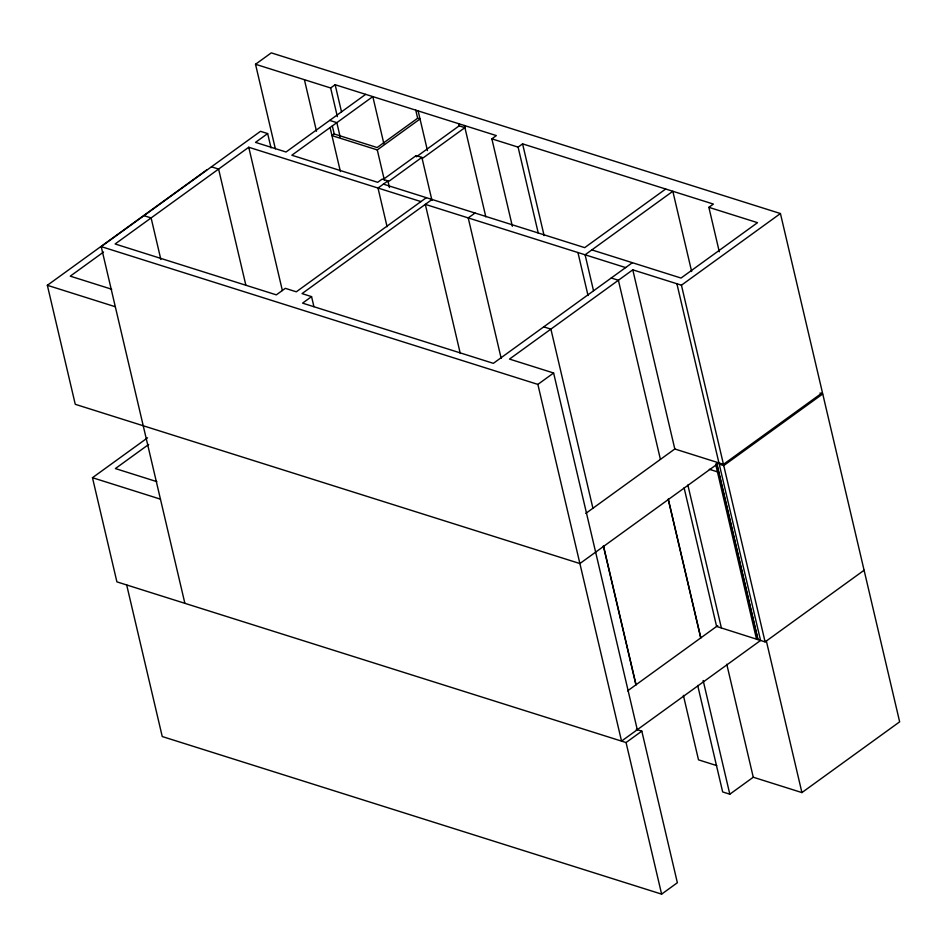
<?xml version="1.0" encoding="UTF-8"?>
<svg xmlns="http://www.w3.org/2000/svg" width="947" height="947" viewBox="0 0 947 947"><rect width="100%" height="100%" fill="white"/><g stroke="black" fill="none" stroke-linecap="round" stroke-linejoin="round"><path stroke-width="1.42" d="M275.364 148.821L255.524 64.266L271.28 52.866L780.435 213.537L822.446 392.685L723.461 464.338L674.809 448.985L585.814 513.392M676.904 283.757L718.927 462.905L579.884 563.548L75.263 404.31L47.35 285.296L206.635 169.998M184.878 603.322L101.211 246.611L260.496 131.313L267.658 133.574L271.02 147.91M103.554 252.044L70.256 276.157L111.71 289.237M420.942 201.581L248.753 147.247L115.12 243.983L276.335 294.86L285.331 288.338L296.304 291.806L426.339 197.674M267.658 133.574L255.501 142.37L286.03 152.005L365.672 94.357M255.524 64.266L330.645 87.976L335.143 84.721L496.358 135.587L491.86 138.842L512.363 226.274M334.22 134.001L331.971 135.622L377.285 149.922L420.03 118.979L417.651 118.233L377.155 147.543L334.22 134.001L332.326 125.915M383.571 179.184L416.159 155.604L421.877 157.403L431.95 200.326M422.161 158.587L464.906 127.656L459.188 125.844L416.431 156.788L416.159 155.604M389.489 187.577L387.915 180.877L378.007 188.039L387.086 226.735M388.14 181.836L421.877 157.403M432.057 199.486L302.022 293.606L311.563 296.624L313.919 306.65M311.563 296.624L302.567 303.135L493.351 363.34L632.383 262.698M491.86 138.842L518.092 147.128L522.59 143.873L713.375 204.067L708.877 207.334L719.294 251.76M126.685 584.95L162.245 736.541L661.622 894.134L677.365 882.734L641.817 731.143L626.062 742.543L116.907 581.872L92.475 477.702L147.566 437.822M148.691 444.451L115.38 468.564L156.847 481.644M474.992 213.028L468.232 217.917L501.176 358.368M665.682 189.021L584.69 247.641L383.417 184.132M780.435 213.537L681.438 285.189L632.785 269.836L509.498 359.079L553.616 373L637.284 729.711M101.211 246.611L537.872 384.399L553.616 373M537.872 384.399L621.54 741.11L760.571 640.468L719.223 464.148L723.745 465.581L822.742 393.928L899.65 721.839L801.92 792.58L753.267 777.227L729.817 794.202L722.668 791.941L697.69 685.45M627.601 690.86L717.719 625.636M756.523 639.189L715.612 464.054M684.089 487.788L716.607 626.441L765.105 641.9L864.09 570.248M708.877 207.334L757.529 222.675L681.035 278.051L591.839 249.901M329.674 120.411L336.836 122.66L340.186 136.995M387.915 180.877L382.186 179.066L377.687 182.321L291.83 155.237L372.822 96.606L383.914 143.897M625.636 267.587L425.31 204.374L460.266 353.42M611.241 278.004L618.391 280.265L660.414 459.402M211.453 166.814L218.603 169.075L245.841 285.154M819.948 393.041L822.742 393.928M543.744 326.857L550.894 329.118L592.917 508.255M143.956 215.667L151.118 217.928L160.86 259.49M709.303 469.274L717.447 471.855M47.35 285.296L115.321 306.745M92.475 477.702L160.445 499.152M636.254 729.379L641.817 731.143M716.749 765.602L698.507 759.849L683.379 695.335M691.653 271.529L672.832 191.282L585.092 254.79L593.497 290.622M766.36 640.989L801.92 792.58M681.438 285.189L723.461 464.338M723.745 465.581L765.105 641.9M716.749 463.213L757.955 639.639L716.595 463.32M687.853 485.006L721.377 627.944M726.775 664.249L753.267 777.227M632.785 269.836L674.809 448.985M668.333 499.187L700.851 637.84M668.191 499.306L700.709 637.947M703.159 680.514L729.817 794.202M577.942 252.529L588.028 295.523M522.59 143.873L544.111 235.59M518.092 147.128L538.263 233.116M603.547 546.088L636.064 684.74M603.334 545.946L635.911 684.847M626.062 742.543L661.622 894.134M464.409 125.501L485.835 216.875M458.679 123.702L459.188 125.844M418.136 110.906L427.452 150.609M415.757 110.16L417.651 118.233M377.285 149.922L384.364 180.108M335.143 84.721L341.536 111.947M330.645 87.976L337.369 116.635M330.077 127.549L340.399 171.561M304.413 79.702L316.511 131.29M248.753 147.247L282.372 290.563"/></g></svg>
